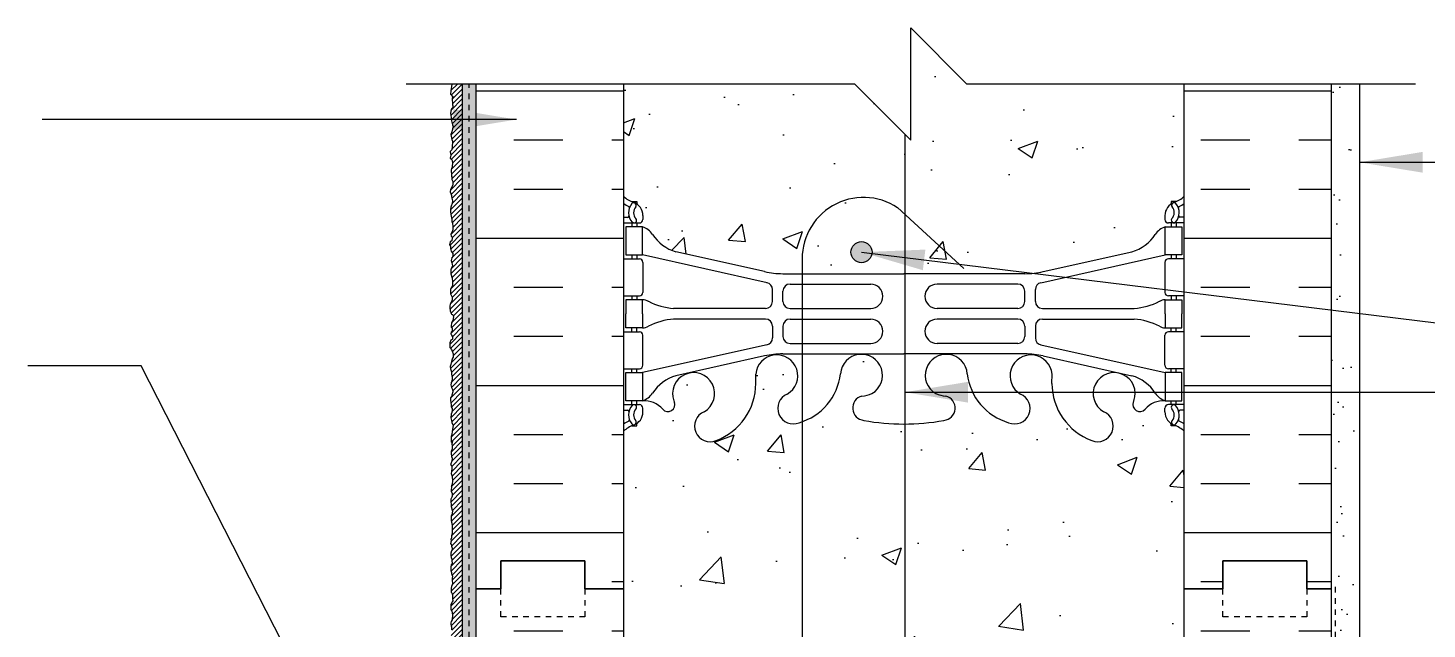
# Model space of a CAD drawing. Header units: inches. Extents: x 2782.4 to 2838.8, y 334.8 to 431.6.
# Drawn here: x 2794.84 to 2819.79, y 420.91 to 431.62 of the extents above; entities that cross this region are included whole.
import ezdxf

# ---------------------------------------------------------------- set-up
doc = ezdxf.new("R2010")
doc.units = ezdxf.units.IN
doc.header["$LTSCALE"] = 0.5
doc.header["$MEASUREMENT"] = 0
doc.linetypes.add('DASHED2', pattern=[0.375, 0.25, -0.125])
for name, color, linetype in [('HATCH', 12, 'CONTINUOUS'), ('line25', 2, 'CONTINUOUS'), ('LINE50', 5, 'CONTINUOUS'), ('LINE65', 3, 'CONTINUOUS'), ('LINE9', 9, 'CONTINUOUS'), ('TEXT', 4, 'CONTINUOUS'), ('Web_Edge', 9, 'CONTINUOUS')]:
    doc.layers.add(name, color=color, linetype=linetype)
doc.styles.add('DIM', font='romans.shx', dxfattribs={"width": 0.7})
doc.dimstyles.new('ext_12', dxfattribs={"dimscale": 12, "dimtxt": 0.09375, "dimasz": 0.09375, "dimexe": 0.09375, "dimexo": 0.0625, "dimgap": 0.0625, "dimtad": 1, "dimdec": 1, "dimzin": 3, "dimdsep": 46, "dimlunit": 4, "dimtxsty": 'DIM', "dimcen": 0.09, "dimdle": 0.09375, "dimclrt": 4, "dimadec": 0, "dimazin": 0, "dimtfac": 1, "dimtdec": 1, "dimtmove": 2, "dimatfit": 3, "dimfxl": 1, "dimfrac": 2, "dimtolj": 1, "dimtzin": 0, "dimarcsym": 0})
pattern_1 = [(50, (0, 0), (3.586301, -0.3137607), [0.375, -4.125]), (355, (0, 0), (-0.6937567, 3.7609607), [0.3, -3.3]), (100.45144, (0.299, -0.026), (2.8925442, 3.4472), [0.318701, -3.5057106]), (46.1842, (0, 1), (5.3362067, -0.8275964), [0.5625, -6.1875]), (96.63564, (0.4447, 0.931), (4.67331, 4.870593), [0.478052, -5.258569]), (351.18416, (0, 1), (4.67331, 4.870593), [0.45, -4.95]), (21, (0.5, 0.75), (2.9845353, -2.0130945), [0.375, -4.125]), (326, (0.5, 0.75), (1.2165767, 3.62575), [0.3, -3.3]), (71.45144, (0.7487, 0.5822), (4.201112, 1.6126558), [0.318701, -3.5057106]), (37.5, (0, 0), (0.0607993, 1.66446927), [0, -3.26, 0, -3.35, 0, -3.3125]), (7.5, (0, 0), (1.3153477, 1.9720586), [0, -1.91, 0, -3.185, 0, -1.2625]), (327.5, (-1.115, 0), (2.6691122, -0.11277436), [0, -1.25, 0, -3.9, 0, -5.175]), (317.5, (-1.615, 0), (2.9159308, 0.500525), [0, -1.625, 0, -2.59, 0, -3.675])]

msp = doc.modelspace()

# ---------------------------------------------------------------- hatches: boundary and pattern name
at = {"layer": 'HATCH'}
h = msp.add_hatch(dxfattribs=at)
h.set_pattern_fill('AR-CONC', color=256, scale=0.5)
h.set_pattern_definition(pattern_1)
h.paths.add_polyline_path([(2815.458, 430.624), (2811.583, 430.624), (2810.583, 431.624), (2810.583, 429.624), (2809.583, 430.624), (2805.458, 430.624), (2805.458, 428.624, 0.088416), (2805.604, 428.527), (2805.694, 428.527), (2805.694, 428.485, -0.249069), (2805.804, 428.278), (2805.804, 428.21, -0.414214), (2805.742, 428.148), (2805.694, 428.148), (2805.694, 428.078), (2805.799, 428.078, -0.155529), (2805.975, 427.944, 0.180914), (2806.392, 427.632), (2807.973, 427.279, 0.054974), (2808.3, 427.243), (2810.458, 427.243), (2812.616, 427.243, 0.054974), (2812.943, 427.279), (2814.524, 427.632, 0.180914), (2814.941, 427.944, -0.155529), (2815.117, 428.078), (2815.222, 428.078), (2815.222, 428.148), (2815.175, 428.148, -0.414214), (2815.112, 428.21), (2815.112, 428.278, -0.249069), (2815.222, 428.485), (2815.222, 428.527), (2815.312, 428.527, 0.08841), (2815.458, 428.624)])
h = msp.add_hatch(dxfattribs=at)
h.set_pattern_fill('ANSI31', color=256, scale=0.5)
h.set_pattern_definition([(45, (85.32, -130.49422), (-0.0441941738, 0.0441941738), [])])
h.paths.add_polyline_path([(2802.583, 430.624), (2802.396, 430.624), (2802.377, 430.501), (2802.374, 430.441), (2802.412, 430.397), (2802.404, 430.373), (2802.409, 430.252), (2802.418, 430.212), (2802.393, 430.18), (2802.378, 430.141), (2802.375, 430.099), (2802.383, 430.03), (2802.392, 429.967), (2802.396, 429.943), (2802.407, 429.898), (2802.419, 429.869), (2802.409, 429.825), (2802.396, 429.772), (2802.379, 429.726), (2802.383, 429.696), (2802.39, 429.668), (2802.397, 429.638), (2802.407, 429.604), (2802.411, 429.566), (2802.404, 429.535), (2802.402, 429.506), (2802.394, 429.453), (2802.368, 429.42), (2802.374, 429.382), (2802.377, 429.354), (2802.368, 429.302), (2802.392, 429.286), (2802.402, 429.263), (2802.411, 429.222), (2802.408, 429.189), (2802.405, 429.176), (2802.401, 429.142), (2802.39, 429.116), (2802.382, 429.083), (2802.383, 429.06), (2802.389, 429.029), (2802.389, 429), (2802.389, 428.974), (2802.402, 428.959), (2802.398, 428.946), (2802.398, 428.921), (2802.416, 428.886), (2802.413, 428.841), (2802.408, 428.808), (2802.385, 428.767), (2802.371, 428.743), (2802.37, 428.705), (2802.381, 428.671), (2802.39, 428.634), (2802.39, 428.613), (2802.401, 428.568), (2802.409, 428.54), (2802.405, 428.492), (2802.39, 428.46), (2802.381, 428.427), (2802.371, 428.387), (2802.371, 428.344), (2802.381, 428.302), (2802.383, 428.265), (2802.389, 428.238), (2802.394, 428.216), (2802.397, 428.174), (2802.407, 428.143), (2802.416, 428.086), (2802.413, 428.023), (2802.396, 427.975), (2802.381, 427.945), (2802.387, 427.91), (2802.404, 427.898), (2802.404, 427.881), (2802.396, 427.827), (2802.368, 427.81), (2802.353, 427.755), (2802.371, 427.731), (2802.372, 427.689), (2802.382, 427.644), (2802.415, 427.602), (2802.416, 427.549), (2802.396, 427.525), (2802.382, 427.478), (2802.398, 427.437), (2802.401, 427.413), (2802.411, 427.382), (2802.389, 427.347), (2802.379, 427.311), (2802.379, 427.24), (2802.401, 427.164), (2802.409, 427.104), (2802.409, 427.027), (2802.386, 426.991), (2802.374, 426.964), (2802.371, 426.885), (2802.389, 426.847), (2802.401, 426.826), (2802.4, 426.776), (2802.393, 426.74), (2802.375, 426.717), (2802.361, 426.672), (2802.361, 426.633), (2802.365, 426.582), (2802.394, 426.52), (2802.406, 426.515), (2802.424, 426.48), (2802.423, 426.436), (2802.415, 426.406), (2802.402, 426.39), (2802.389, 426.357), (2802.385, 426.319), (2802.387, 426.292), (2802.401, 426.269), (2802.401, 426.218), (2802.383, 426.202), (2802.378, 426.172), (2802.393, 426.145), (2802.41, 426.114), (2802.406, 426.069), (2802.378, 426.059), (2802.363, 426.007), (2802.361, 425.961), (2802.364, 425.924), (2802.389, 425.891), (2802.402, 425.859), (2802.421, 425.811), (2802.42, 425.778), (2802.419, 425.754), (2802.409, 425.736), (2802.4, 425.716), (2802.391, 425.677), (2802.376, 425.624), (2802.368, 425.594), (2802.371, 425.547), (2802.382, 425.508), (2802.39, 425.483), (2802.393, 425.452), (2802.395, 425.421), (2802.401, 425.393), (2802.4, 425.35), (2802.385, 425.293), (2802.379, 425.261), (2802.391, 425.212), (2802.408, 425.18), (2802.417, 425.139), (2802.398, 425.076), (2802.394, 425.06), (2802.374, 425.03), (2802.372, 424.986), (2802.376, 424.937), (2802.385, 424.908), (2802.385, 424.869), (2802.407, 424.824), (2802.398, 424.77), (2802.387, 424.735), (2802.379, 424.675), (2802.389, 424.625), (2802.398, 424.587), (2802.42, 424.534), (2802.411, 424.468), (2802.405, 424.437), (2802.398, 424.378), (2802.385, 424.342), (2802.385, 424.302), (2802.386, 424.265), (2802.386, 424.239), (2802.407, 424.248), (2802.396, 424.211), (2802.4, 424.164), (2802.4, 424.119), (2802.385, 424.075), (2802.382, 424.039), (2802.393, 423.984), (2802.4, 423.951), (2802.398, 423.898), (2802.377, 423.851), (2802.374, 423.84), (2802.394, 423.813), (2802.394, 423.767), (2802.39, 423.718), (2802.386, 423.68), (2802.404, 423.624), (2802.409, 423.551), (2802.404, 423.492), (2802.388, 423.459), (2802.383, 423.363), (2802.404, 423.322), (2802.404, 423.274), (2802.394, 423.257), (2802.378, 423.22), (2802.378, 423.177), (2802.383, 423.128), (2802.386, 423.09), (2802.408, 423.018), (2802.396, 422.941), (2802.386, 422.924), (2802.386, 422.855), (2802.388, 422.815), (2802.398, 422.796), (2802.401, 422.736), (2802.402, 422.706), (2802.405, 422.654), (2802.405, 422.61), (2802.392, 422.567), (2802.388, 422.535), (2802.377, 422.504), (2802.382, 422.482), (2802.375, 422.424), (2802.385, 422.424), (2802.39, 422.384), (2802.407, 422.331), (2802.393, 422.298), (2802.381, 422.257), (2802.381, 422.218), (2802.383, 422.181), (2802.398, 422.152), (2802.398, 422.126), (2802.401, 422.076), (2802.386, 422.051), (2802.381, 422.013), (2802.381, 421.949), (2802.388, 421.914), (2802.398, 421.875), (2802.411, 421.848), (2802.405, 421.814), (2802.401, 421.765), (2802.408, 421.732), (2802.404, 421.693), (2802.393, 421.665), (2802.383, 421.635), (2802.382, 421.6), (2802.383, 421.566), (2802.398, 421.551), (2802.408, 421.516), (2802.409, 421.49), (2802.409, 421.445), (2802.412, 421.41), (2802.401, 421.392), (2802.394, 421.371), (2802.379, 421.342), (2802.379, 421.286), (2802.379, 421.255), (2802.398, 421.226), (2802.404, 421.199), (2802.408, 421.14), (2802.404, 421.074), (2802.386, 421.041), (2802.381, 421.018), (2802.381, 420.987), (2802.383, 420.963), (2802.392, 420.933), (2802.392, 420.895), (2802.405, 420.857), (2802.402, 420.838), (2802.398, 420.81), (2802.378, 420.782), (2802.374, 420.762), (2802.374, 420.743), (2802.374, 420.713), (2802.393, 420.691), (2802.393, 420.65), (2802.393, 420.616), (2802.394, 420.578), (2802.408, 420.53), (2802.409, 420.472), (2802.398, 420.438), (2802.381, 420.36), (2802.413, 420.297), (2802.426, 420.234), (2802.402, 420.166), (2802.383, 420.118), (2802.387, 420.022), (2802.402, 419.957), (2802.402, 419.885), (2802.385, 419.794), (2802.374, 419.73), (2802.378, 419.661), (2802.402, 419.622), (2802.413, 419.558), (2802.407, 419.48), (2802.361, 419.417), (2802.376, 419.267), (2802.389, 419.206), (2802.4, 419.129), (2802.411, 419.044), (2802.391, 418.981), (2802.372, 418.914), (2802.374, 418.864), (2802.381, 418.796), (2802.389, 418.736), (2802.411, 418.697), (2802.409, 418.625), (2802.402, 418.586), (2802.4, 418.551), (2802.398, 418.475), (2802.413, 418.422), (2802.409, 418.333), (2802.378, 418.283), (2802.374, 418.196), (2802.385, 418.113), (2802.415, 418.052), (2802.418, 417.95), (2802.398, 417.91), (2802.385, 417.847), (2802.383, 417.747), (2802.365, 417.71), (2802.383, 417.658), (2802.4, 417.619), (2802.4, 417.534), (2802.374, 417.501), (2802.37, 417.488), (2802.367, 417.42), (2802.376, 417.352), (2802.406, 417.304), (2802.409, 417.249), (2802.406, 417.173), (2802.387, 417.13), (2802.374, 417.079), (2802.387, 416.994), (2802.396, 416.927), (2802.393, 416.849), (2802.4, 416.761), (2802.398, 416.707), (2802.389, 416.65), (2802.359, 416.609), (2802.376, 416.511), (2802.424, 416.433), (2802.383, 416.356), (2802.356, 416.33), (2802.378, 416.289), (2802.352, 416.252), (2802.28, 416.248), (2802.23, 416.237), (2802.173, 416.182), (2802.143, 416.163), (2802.091, 416.16), (2802.032, 416.156), (2801.863, 416.053), (2801.839, 416.005), (2801.809, 415.963), (2801.702, 415.959), (2801.637, 415.95), (2801.587, 415.905), (2801.545, 415.852), (2801.497, 415.826), (2801.417, 415.82), (2801.358, 415.815), (2801.297, 415.809), (2801.219, 415.759), (2801.19, 415.719), (2801.168, 415.693), (2801.123, 415.68), (2801.114, 415.676), (2801.064, 415.674), (2801.001, 415.656), (2800.955, 415.587), (2800.868, 415.541), (2800.792, 415.56), (2800.761, 415.558), (2800.687, 415.493), (2800.665, 415.443), (2800.626, 415.395), (2800.565, 415.375), (2800.539, 415.378), (2800.491, 415.371), (2800.443, 415.362), (2800.4, 415.314), (2800.402, 415.297), (2800.413, 415.262), (2800.447, 415.174), (2800.439, 415.102), (2800.415, 415.052), (2800.395, 415), (2800.393, 414.954), (2800.397, 414.928), (2800.404, 414.9), (2800.412, 414.839), (2800.415, 414.824), (2800.425, 414.789), (2800.425, 414.765), (2800.425, 414.723), (2800.406, 414.667), (2800.404, 414.654), (2800.399, 414.617), (2800.382, 414.556), (2800.382, 414.475), (2800.393, 414.449), (2800.41, 414.421), (2800.434, 414.388), (2800.434, 414.347), (2800.436, 414.319), (2800.421, 414.282), (2800.408, 414.241), (2800.406, 414.182), (2800.406, 414.143), (2800.41, 414.119), (2800.414, 414.093), (2800.423, 414.062), (2800.425, 414.017), (2800.434, 413.954), (2800.43, 413.897), (2800.406, 413.849), (2800.401, 413.812), (2800.397, 413.764), (2800.399, 413.728), (2800.423, 413.685), (2800.427, 413.637), (2800.443, 413.587), (2800.44, 413.539), (2800.445, 413.469), (2800.403, 413.424), (2800.397, 413.382), (2800.397, 413.286), (2800.419, 413.269), (2800.451, 413.234), (2800.449, 413.164), (2800.447, 413.095), (2800.419, 413.036), (2800.399, 413.018), (2800.388, 412.96), (2800.384, 412.944), (2800.382, 412.886), (2800.399, 412.857), (2800.419, 412.781), (2800.458, 412.757), (2800.456, 412.677), (2800.438, 412.633), (2800.427, 412.605), (2800.399, 412.526), (2800.386, 412.487), (2800.419, 412.439), (2800.419, 412.373), (2800.416, 412.303), (2800.414, 412.277), (2800.386, 412.214), (2800.393, 412.116), (2800.423, 412.074), (2800.432, 412.037), (2800.445, 411.957), (2800.432, 411.902), (2800.414, 411.883), (2800.395, 411.806), (2800.384, 411.756), (2800.416, 411.713), (2800.436, 411.665), (2800.443, 411.604), (2800.443, 411.523), (2800.408, 411.486), (2800.386, 411.445), (2800.38, 411.335), (2800.434, 411.3), (2800.449, 411.272), (2800.454, 411.189), (2800.445, 411.117), (2800.428, 411.071), (2800.408, 411.043), (2800.41, 410.971), (2800.43, 410.932), (2800.432, 410.893), (2800.41, 410.836), (2800.386, 410.779), (2800.373, 410.69), (2800.384, 410.631), (2800.41, 410.568), (2800.419, 410.516), (2800.384, 410.451), (2800.371, 410.411), (2800.354, 410.342), (2800.414, 410.318), (2800.441, 410.326), (2800.493, 410.283), (2800.539, 410.263), (2800.628, 410.276), (2800.663, 410.283), (2800.704, 410.281), (2800.791, 410.265), (2800.861, 410.278), (2800.922, 410.309), (2800.955, 410.309), (2801.04, 410.296), (2801.129, 410.292), (2801.179, 410.244), (2801.24, 410.244), (2801.283, 410.246), (2801.342, 410.252), (2801.379, 410.274), (2801.414, 410.289), (2801.471, 410.289), (2801.51, 410.265), (2801.551, 410.265), (2801.621, 410.276), (2801.651, 410.292), (2801.754, 410.294), (2801.76, 410.272), (2801.823, 410.241), (2801.864, 410.302), (2801.986, 410.32), (2802.091, 410.298), (2802.141, 410.278), (2802.282, 410.281), (2802.33, 410.313), (2802.45, 410.278), (2802.557, 410.268), (2802.655, 410.296), (2802.761, 410.326), (2802.833, 410.338), (2802.87, 410.37), (2802.887, 410.417), (2802.958, 410.457), (2800.608, 410.457), (2800.608, 415.207), (2802.583, 416.194)])
h = msp.add_hatch(dxfattribs=at)
h.set_pattern_fill('AR-SAND', color=256, scale=0.05)
h.set_pattern_definition([(37.5, (85.32, -130.49422), (-0.003149668, 0.0963411885), [0, -0.076, 0, -0.085, 0, -0.08125]), (7.5, (85.32, -130.49422), (0.088488835, 0.141107303), [0, -0.041, 0, -0.0685, 0, -0.02625]), (327.5, (85.2585, -130.49422), (0.155707093, 0.0002829527), [0, -0.025, 0, -0.09, 0, -0.1175]), (317.5, (85.2585, -130.49422), (0.15030633, 0.043883778), [0, -0.0125, 0, -0.059, 0, -0.0675])])
h.paths.add_polyline_path([(2802.833, 416.04), (2802.708, 415.977), (2802.708, 410.894), (2802.833, 410.894)], flags=17)
h.paths.add_polyline_path([(2805.708, 410.894), (2802.833, 410.894), (2802.708, 410.894), (2802.708, 410.707), (2800.858, 410.707), (2800.858, 415.052), (2802.833, 416.04), (2802.833, 421.624), (2802.833, 430.624), (2802.583, 430.624), (2802.583, 416.194), (2800.608, 415.207), (2800.608, 410.457), (2802.958, 410.457), (2802.958, 410.644), (2805.708, 410.644)])
h = msp.add_hatch(dxfattribs=at)
h.set_pattern_fill('INSUL', color=256, scale=7, style=0)
h.paths.add_polyline_path([(2805.458, 430.624), (2802.833, 430.624), (2802.833, 421.624), (2803.271, 421.624), (2803.271, 422.124), (2804.771, 422.124), (2804.771, 421.624), (2805.458, 421.624)])
h.paths.add_polyline_path([(2818.083, 430.624), (2815.458, 430.624), (2815.458, 421.624), (2815.708, 421.624), (2816.146, 421.624), (2816.146, 422.124), (2817.646, 422.124), (2817.646, 421.624), (2818.083, 421.624)])
h = msp.add_hatch(dxfattribs=at)
h.set_pattern_fill('AR-SAND', color=256, scale=0.5)
h.set_pattern_definition([(37.5, (89.32, -130.4942), (-0.03149668, 0.96341188), [0, -0.76, 0, -0.85, 0, -0.8125]), (7.5, (89.32, -130.4942), (0.88488835, 1.41107303), [0, -0.41, 0, -0.685, 0, -0.2625]), (327.5, (88.705, -130.4942), (1.55707093, 0.00282953), [0, -0.25, 0, -0.9, 0, -1.175]), (317.5, (88.705, -130.4942), (1.5030633, 0.4388378), [0, -0.125, 0, -0.59, 0, -0.675])])
h.paths.add_polyline_path([(2818.583, 410.894), (2818.083, 410.894), (2813.708, 410.894), (2813.708, 410.394), (2818.583, 410.394)])
h.paths.add_polyline_path([(2818.583, 430.624), (2818.083, 430.624), (2818.083, 421.624), (2818.083, 412.394), (2818.083, 410.894), (2818.583, 410.894)])
h = msp.add_hatch(dxfattribs=at)
h.set_pattern_fill('AR-CONC', color=256, scale=0.5)
h.set_pattern_definition(pattern_1)
h.paths.add_polyline_path([(2810.583, 375.716), (2811.583, 374.716), (2815.458, 374.716), (2815.458, 376.716, 0.08841), (2815.312, 376.813), (2815.222, 376.813), (2815.222, 376.855, -0.249069), (2815.112, 377.062), (2815.112, 377.13, -0.414214), (2815.175, 377.192), (2815.222, 377.192), (2815.222, 377.262), (2815.117, 377.262, 0.23174), (2814.759, 377.111, -0.834375), (2814.548, 377.237), (2814.56, 377.258, 2.155404), (2814.021, 377.064, -1), (2813.807, 376.553, -0.311223), (2813.098, 377.569), (2813.099, 377.734, 1.661382), (2812.538, 377.381, -1), (2812.324, 376.87, -0.30095), (2811.588, 377.742, 1.661382), (2811.027, 377.389, 0.055617), (2811.206, 377.344, -0.843243), (2811.172, 376.911, -0.047544), (2810.458, 376.847, -0.047544), (2809.744, 376.911, -0.843243), (2809.71, 377.344, 0.055617), (2809.889, 377.389, 1.661382), (2809.328, 377.742, -0.30095), (2808.592, 376.87, -1), (2808.378, 377.381, 1.661382), (2807.817, 377.734), (2807.818, 377.569, -0.311223), (2807.109, 376.553, -1), (2806.895, 377.064, 2.155404), (2806.356, 377.258), (2806.368, 377.237, -0.834375), (2806.157, 377.111, 0.23174), (2805.799, 377.262), (2805.694, 377.262), (2805.694, 377.192), (2805.742, 377.192, -0.414214), (2805.804, 377.13), (2805.804, 377.062, -0.249069), (2805.694, 376.855), (2805.694, 376.813), (2805.604, 376.813, 0.088416), (2805.458, 376.716), (2805.458, 374.716), (2809.583, 374.716), (2810.583, 373.716)])
h.paths.add_polyline_path([(2815.458, 386.524, 0.08841), (2815.312, 386.621), (2815.222, 386.621), (2815.222, 386.663, -0.249069), (2815.112, 386.87), (2815.112, 386.937, -0.414214), (2815.175, 387), (2815.222, 387), (2815.222, 387.07), (2815.117, 387.07, -0.155529), (2814.941, 387.204, 0.180914), (2814.524, 387.515), (2812.943, 387.868, 0.054974), (2812.616, 387.904), (2810.458, 387.904), (2808.3, 387.904, 0.054974), (2807.973, 387.868), (2806.392, 387.515, 0.180914), (2805.975, 387.204, -0.155529), (2805.799, 387.07), (2805.694, 387.07), (2805.694, 387), (2805.742, 387, -0.414214), (2805.804, 386.937), (2805.804, 386.87, -0.249069), (2805.694, 386.663), (2805.694, 386.621), (2805.604, 386.621, 0.088416), (2805.458, 386.524), (2805.458, 380.908, 0.088416), (2805.604, 380.811), (2805.694, 380.811), (2805.694, 380.769, -0.249069), (2805.804, 380.562), (2805.804, 380.495, -0.414214), (2805.742, 380.432), (2805.694, 380.432), (2805.694, 380.362), (2805.799, 380.362, -0.155529), (2805.975, 380.228, 0.180914), (2806.392, 379.917), (2807.973, 379.564, 0.054974), (2808.3, 379.528), (2810.458, 379.528), (2812.616, 379.528, 0.054974), (2812.943, 379.564), (2814.524, 379.917, 0.180914), (2814.941, 380.228, -0.155529), (2815.117, 380.362), (2815.222, 380.362), (2815.222, 380.432), (2815.175, 380.432, -0.414214), (2815.112, 380.495), (2815.112, 380.562, -0.249069), (2815.222, 380.769), (2815.222, 380.811), (2815.312, 380.811, 0.08841), (2815.458, 380.908)])
h.paths.add_polyline_path([(2815.458, 392.571), (2805.507, 392.571, -0.171986), (2805.521, 392.531), (2805.521, 391.071, 0.414214), (2805.583, 391.008), (2807.563, 391.008, -0.015761), (2807.547, 391.008), (2805.583, 391.008, -0.414214), (2805.521, 391.071), (2805.521, 392.531, 0.171986), (2805.507, 392.571), (2805.458, 392.571), (2805.458, 390.716, 0.088416), (2805.604, 390.619), (2805.694, 390.619), (2805.694, 390.577, -0.249069), (2805.804, 390.37), (2805.804, 390.302, -0.414214), (2805.742, 390.24), (2805.694, 390.24), (2805.694, 390.17), (2805.799, 390.17, 0.23174), (2806.157, 390.321, -0.834375), (2806.368, 390.195), (2806.356, 390.174, 2.155404), (2806.895, 390.368, -1), (2807.109, 390.88, -0.311223), (2807.818, 389.864), (2807.817, 389.699, 1.661382), (2808.378, 390.051, -1), (2808.592, 390.562, -0.30095), (2809.328, 389.69, 1.661382), (2809.889, 390.043, 0.055617), (2809.71, 390.088, -0.843243), (2809.744, 390.521, -0.047544), (2810.458, 390.585, -0.047544), (2811.172, 390.521, -0.843243), (2811.206, 390.088, 0.055617), (2811.027, 390.043, 1.661382), (2811.588, 389.69, -0.30095), (2812.324, 390.562, -1), (2812.538, 390.051, 1.661382), (2813.099, 389.699), (2813.098, 389.864, -0.311223), (2813.807, 390.88, -1), (2814.021, 390.368, 2.155404), (2814.56, 390.174), (2814.548, 390.195, -0.834375), (2814.759, 390.321, 0.23174), (2815.117, 390.17), (2815.222, 390.17), (2815.222, 390.24), (2815.175, 390.24, -0.414214), (2815.112, 390.302), (2815.112, 390.37, -0.249069), (2815.222, 390.577), (2815.222, 390.619), (2815.312, 390.619, 0.08841), (2815.458, 390.716)])
h.paths.add_polyline_path([(2815.458, 414.624, 0.08841), (2815.312, 414.721), (2815.222, 414.721), (2815.222, 414.763, -0.249069), (2815.112, 414.97), (2815.112, 415.037, -0.414214), (2815.175, 415.1), (2815.222, 415.1), (2815.222, 415.17), (2815.117, 415.17, -0.155529), (2814.941, 415.304, 0.180914), (2814.524, 415.615), (2812.943, 415.968, 0.054974), (2812.616, 416.004), (2810.458, 416.004), (2808.3, 416.004, 0.054974), (2807.973, 415.968), (2806.392, 415.615, 0.180914), (2805.975, 415.304, -0.155529), (2805.799, 415.17), (2805.694, 415.17), (2805.694, 415.1), (2805.742, 415.1, -0.414214), (2805.804, 415.037), (2805.804, 414.97, -0.249069), (2805.694, 414.763), (2805.694, 414.721), (2805.604, 414.721, 0.088416), (2805.458, 414.624), (2805.458, 410.894), (2815.458, 410.894)])
h.paths.add_polyline_path([(2815.458, 424.432, 0.08841), (2815.312, 424.529), (2815.222, 424.529), (2815.222, 424.571, -0.249069), (2815.112, 424.778), (2815.112, 424.845, -0.414214), (2815.175, 424.908), (2815.222, 424.908), (2815.222, 424.978), (2815.117, 424.978, 0.23174), (2814.759, 424.827, -0.940447), (2814.561, 424.979, 2.135543), (2814.021, 424.779, -1), (2813.807, 424.268, -0.311223), (2813.098, 425.284), (2813.099, 425.449, 1.661382), (2812.538, 425.096, -1), (2812.324, 424.585, -0.307094), (2811.586, 425.481, 1.604516), (2811.027, 425.105, 0.055617), (2811.206, 425.059, -0.843243), (2811.172, 424.627, -0.047544), (2810.458, 424.562, -0.047544), (2809.744, 424.627, -0.843243), (2809.71, 425.059, 0.055617), (2809.889, 425.105, 1.604516), (2809.331, 425.481, -0.307094), (2808.592, 424.585, -1), (2808.378, 425.096, 1.661382), (2807.817, 425.449), (2807.818, 425.303, -0.316114), (2807.109, 424.268, -1), (2806.895, 424.779, 2.135543), (2806.355, 424.979, -0.940447), (2806.157, 424.827, 0.23174), (2805.799, 424.978), (2805.694, 424.978), (2805.694, 424.908), (2805.742, 424.908, -0.414214), (2805.804, 424.845), (2805.804, 424.778, -0.249069), (2805.694, 424.571), (2805.694, 424.529), (2805.604, 424.529, 0.088416), (2805.458, 424.432), (2805.458, 421.624), (2805.458, 418.816, 0.088416), (2805.604, 418.719), (2805.694, 418.719), (2805.694, 418.677, -0.249069), (2805.804, 418.47), (2805.804, 418.402, -0.414214), (2805.742, 418.34), (2805.694, 418.34), (2805.694, 418.27), (2805.799, 418.27, 0.23174), (2806.157, 418.421, -0.940447), (2806.355, 418.269, 2.135543), (2806.895, 418.469, -1), (2807.109, 418.98, -0.311223), (2807.818, 417.964), (2807.817, 417.799, 1.661382), (2808.378, 418.151, -1), (2808.592, 418.663, -0.307094), (2809.331, 417.767, 1.604516), (2809.889, 418.143, 0.055617), (2809.71, 418.189, -0.843243), (2809.744, 418.621, -0.047544), (2810.458, 418.686, -0.047544), (2811.172, 418.621, -0.843243), (2811.206, 418.189, 0.055617), (2811.027, 418.143, 1.604516), (2811.586, 417.767, -0.307094), (2812.324, 418.663, -1), (2812.538, 418.151, 1.661382), (2813.099, 417.799), (2813.098, 417.944, -0.316114), (2813.807, 418.98, -1), (2814.021, 418.469, 2.135543), (2814.561, 418.269, -0.940447), (2814.759, 418.421, 0.23174), (2815.117, 418.27), (2815.222, 418.27), (2815.222, 418.34), (2815.175, 418.34, -0.414214), (2815.112, 418.402), (2815.112, 418.47, -0.249069), (2815.222, 418.677), (2815.222, 418.719), (2815.312, 418.719, 0.08841), (2815.458, 418.816), (2815.458, 421.624)])
h = msp.add_hatch(dxfattribs=at)
h.set_pattern_fill('INSUL', color=256, scale=7)
h.paths.add_polyline_path([(2805.458, 421.624), (2804.771, 421.624), (2804.771, 421.124), (2803.271, 421.124), (2803.271, 421.624), (2802.833, 421.624), (2802.833, 410.894), (2805.458, 410.894)])
h.paths.add_polyline_path([(2818.083, 421.624), (2817.646, 421.624), (2817.646, 421.124), (2816.146, 421.124), (2816.146, 421.624), (2815.708, 421.624), (2815.458, 421.624), (2815.458, 410.894), (2818.083, 410.894)])
at = {"layer": 'LINE65'}
msp.add_hatch(color=256, dxfattribs=at).paths.add_polyline_path([(2809.89, 427.626, 1), (2809.515, 427.626, 1)])

# ---------------------------------------------------------------- linework, layer by layer
at = {"layer": 'HATCH', "color": 4, "linetype": 'DASHED2', "ltscale": 0.5}
msp.add_line((2818.146, 421.657), (2818.146, 410.863), dxfattribs=at)
at = {"layer": 'line25'}
for p, q in [((2805.458, 430.624), (2805.458, 421.624)), ((2815.458, 421.624), (2815.458, 430.624)), ((2805.458, 421.624), (2805.458, 410.894)), ((2815.458, 410.894), (2815.458, 421.624))]:
    msp.add_line(p, q, dxfattribs=at)
at = {"layer": 'LINE50', "linetype": 'DASHED2', "ltscale": 0.5}
msp.add_line((2802.708, 416.156), (2802.708, 430.624), dxfattribs=at)
at = {"layer": 'LINE50'}
for p, q in [((2802.833, 421.624), (2802.833, 430.624)), ((2818.083, 421.624), (2818.083, 430.624)), ((2804.771, 422.124), (2803.271, 422.124)), ((2803.271, 422.124), (2803.271, 421.624)), ((2803.271, 421.624), (2803.271, 422.124)), ((2803.271, 422.124), (2804.771, 422.124)), ((2804.771, 421.624), (2804.771, 422.124)), ((2804.771, 422.124), (2804.771, 421.624)), ((2817.646, 422.124), (2816.146, 422.124)), ((2816.146, 422.124), (2816.146, 421.624)), ((2816.146, 421.624), (2816.146, 422.124)), ((2816.146, 422.124), (2817.646, 422.124)), ((2817.646, 421.624), (2817.646, 422.124)), ((2817.646, 422.124), (2817.646, 421.624)), ((2803.271, 421.624), (2802.833, 421.624)), ((2802.833, 421.624), (2803.271, 421.624)), ((2802.833, 410.894), (2802.833, 421.624)), ((2805.458, 421.624), (2804.771, 421.624)), ((2804.771, 421.624), (2805.458, 421.624)), ((2816.146, 421.624), (2815.458, 421.624)), ((2815.458, 421.624), (2816.146, 421.624)), ((2818.083, 421.624), (2817.646, 421.624)), ((2817.646, 421.624), (2818.083, 421.624))]:
    msp.add_line(p, q, dxfattribs=at)
msp.add_lwpolyline([(2818.083, 410.894), (2818.083, 421.624), (2817.646, 421.624), (2817.646, 422.124), (2816.146, 422.124), (2816.146, 421.624), (2815.708, 421.624), (2815.458, 421.624)], dxfattribs=at)
at = {"layer": 'LINE65'}
for p, q in [((2810.475, 429.732), (2810.475, 413.898)), ((2810.346, 428.42), (2811.525, 427.335)), ((2808.647, 413.769), (2808.647, 427.43))]:
    msp.add_line(p, q, dxfattribs=at)
msp.add_circle((2809.702, 427.626), 0.188, dxfattribs=at)
msp.add_arc((2809.739, 427.508), 1.095, 56.3696, 184.0932, dxfattribs=at)
at = {"layer": 'LINE9'}
for p, q in [((2810.583, 429.624), (2810.583, 431.624)), ((2810.583, 431.624), (2811.583, 430.624)), ((2809.583, 430.624), (2801.583, 430.624)), ((2802.583, 430.624), (2802.583, 416.194)), ((2810.583, 429.624), (2809.583, 430.624)), ((2819.583, 430.624), (2811.583, 430.624)), ((2818.583, 430.624), (2818.583, 410.394))]:
    msp.add_line(p, q, dxfattribs=at)
msp.add_lwpolyline([(2802.396, 430.624), (2802.377, 430.501), (2802.374, 430.441), (2802.412, 430.397), (2802.404, 430.373), (2802.409, 430.252), (2802.418, 430.212), (2802.393, 430.18), (2802.378, 430.141), (2802.375, 430.099), (2802.383, 430.03), (2802.392, 429.967), (2802.396, 429.943), (2802.407, 429.898), (2802.419, 429.869), (2802.409, 429.825), (2802.396, 429.772), (2802.379, 429.726), (2802.383, 429.696), (2802.39, 429.668), (2802.397, 429.638), (2802.407, 429.604), (2802.411, 429.566), (2802.404, 429.535), (2802.402, 429.506), (2802.394, 429.453), (2802.368, 429.42), (2802.374, 429.382), (2802.377, 429.354), (2802.368, 429.302), (2802.392, 429.286), (2802.402, 429.263), (2802.411, 429.222), (2802.408, 429.189), (2802.405, 429.176), (2802.401, 429.142), (2802.39, 429.116), (2802.382, 429.083), (2802.383, 429.06), (2802.389, 429.029), (2802.389, 429), (2802.389, 428.974), (2802.402, 428.959), (2802.398, 428.946), (2802.398, 428.921), (2802.416, 428.886), (2802.413, 428.841), (2802.408, 428.808), (2802.385, 428.767), (2802.371, 428.743), (2802.37, 428.705), (2802.381, 428.671), (2802.39, 428.634), (2802.39, 428.613), (2802.401, 428.568), (2802.409, 428.54), (2802.405, 428.492), (2802.398, 428.477), (2802.392, 428.464), (2802.381, 428.427), (2802.371, 428.387), (2802.371, 428.344), (2802.381, 428.302), (2802.383, 428.265), (2802.389, 428.238), (2802.394, 428.216), (2802.397, 428.174), (2802.407, 428.143), (2802.416, 428.086), (2802.413, 428.023), (2802.396, 427.975), (2802.381, 427.945), (2802.387, 427.91), (2802.404, 427.898), (2802.404, 427.881), (2802.396, 427.827), (2802.368, 427.81), (2802.353, 427.755), (2802.371, 427.731), (2802.372, 427.689), (2802.382, 427.644), (2802.415, 427.602), (2802.416, 427.549), (2802.396, 427.525), (2802.382, 427.478), (2802.398, 427.437), (2802.401, 427.413), (2802.411, 427.382), (2802.389, 427.347), (2802.379, 427.311), (2802.379, 427.24), (2802.401, 427.164), (2802.409, 427.104), (2802.409, 427.027), (2802.386, 426.991), (2802.374, 426.964), (2802.371, 426.885), (2802.389, 426.847), (2802.401, 426.826), (2802.4, 426.776), (2802.393, 426.74), (2802.375, 426.717), (2802.361, 426.672), (2802.361, 426.633), (2802.365, 426.582), (2802.387, 426.534), (2802.391, 426.521), (2802.406, 426.515), (2802.424, 426.48), (2802.423, 426.436), (2802.415, 426.406), (2802.402, 426.39), (2802.389, 426.357), (2802.385, 426.319), (2802.387, 426.292), (2802.401, 426.269), (2802.401, 426.235), (2802.4, 426.217), (2802.383, 426.202), (2802.378, 426.172), (2802.393, 426.145), (2802.41, 426.114), (2802.406, 426.074), (2802.401, 426.067), (2802.378, 426.059), (2802.363, 426.007), (2802.361, 425.961), (2802.364, 425.924), (2802.389, 425.891), (2802.402, 425.859), (2802.421, 425.811), (2802.42, 425.778), (2802.419, 425.754), (2802.409, 425.736), (2802.4, 425.716), (2802.391, 425.677), (2802.376, 425.624), (2802.367, 425.59), (2802.368, 425.588), (2802.371, 425.547), (2802.382, 425.508), (2802.39, 425.483), (2802.393, 425.452), (2802.395, 425.421), (2802.401, 425.393), (2802.4, 425.35), (2802.385, 425.293), (2802.379, 425.261), (2802.391, 425.212), (2802.408, 425.18), (2802.417, 425.139), (2802.398, 425.076), (2802.394, 425.06), (2802.374, 425.03), (2802.372, 424.986), (2802.376, 424.937), (2802.385, 424.908), (2802.385, 424.869), (2802.4, 424.839), (2802.405, 424.814), (2802.398, 424.77), (2802.387, 424.735), (2802.379, 424.675), (2802.389, 424.625), (2802.398, 424.587), (2802.42, 424.534), (2802.411, 424.468), (2802.405, 424.437), (2802.398, 424.378), (2802.385, 424.342), (2802.385, 424.302), (2802.386, 424.265), (2802.386, 424.239), (2802.407, 424.248), (2802.396, 424.211), (2802.4, 424.164), (2802.4, 424.119), (2802.385, 424.075), (2802.382, 424.039), (2802.393, 423.984), (2802.4, 423.951), (2802.398, 423.898), (2802.377, 423.851), (2802.374, 423.84), (2802.394, 423.813), (2802.394, 423.767), (2802.39, 423.718), (2802.386, 423.68), (2802.404, 423.624), (2802.409, 423.551), (2802.404, 423.492), (2802.388, 423.459), (2802.383, 423.363), (2802.404, 423.322), (2802.404, 423.295), (2802.404, 423.273), (2802.394, 423.257), (2802.378, 423.22), (2802.378, 423.177), (2802.383, 423.128), (2802.386, 423.09), (2802.405, 423.027), (2802.407, 423.009), (2802.396, 422.941), (2802.386, 422.924), (2802.386, 422.855), (2802.388, 422.815), (2802.398, 422.796), (2802.401, 422.736), (2802.402, 422.706), (2802.405, 422.654), (2802.405, 422.61), (2802.392, 422.567), (2802.388, 422.535), (2802.377, 422.504), (2802.382, 422.482), (2802.375, 422.424), (2802.385, 422.424), (2802.39, 422.384), (2802.407, 422.331), (2802.393, 422.298), (2802.381, 422.257), (2802.381, 422.218), (2802.383, 422.181), (2802.398, 422.152), (2802.398, 422.126), (2802.401, 422.076), (2802.386, 422.051), (2802.381, 422.013), (2802.381, 421.949), (2802.388, 421.914), (2802.393, 421.893), (2802.396, 421.88), (2802.411, 421.848), (2802.405, 421.814), (2802.401, 421.765), (2802.408, 421.732), (2802.404, 421.693), (2802.393, 421.665), (2802.383, 421.635), (2802.382, 421.6), (2802.383, 421.566), (2802.398, 421.551), (2802.408, 421.516), (2802.409, 421.49), (2802.409, 421.445), (2802.412, 421.41), (2802.401, 421.392), (2802.394, 421.371), (2802.379, 421.342), (2802.379, 421.286), (2802.379, 421.255), (2802.398, 421.226), (2802.404, 421.199), (2802.408, 421.14), (2802.405, 421.089), (2802.401, 421.068), (2802.386, 421.041), (2802.381, 421.018), (2802.381, 420.987), (2802.383, 420.963), (2802.389, 420.943), (2802.392, 420.923), (2802.392, 420.895)], dxfattribs=at)
at = {"layer": 'LINE9', "linetype": 'DASHED2', "ltscale": 0.15}
for points in [[(2804.771, 421.624), (2804.771, 421.624), (2804.771, 421.124), (2803.271, 421.124), (2803.271, 421.624), (2803.271, 421.624)], [(2817.646, 421.624), (2817.646, 421.624), (2817.646, 421.124), (2816.146, 421.124), (2816.146, 421.624), (2816.146, 421.624)]]:
    msp.add_lwpolyline(points, dxfattribs=at)
at = {"layer": 'Web_Edge'}
for p, q in [((2805.604, 428.527), (2805.694, 428.527)), ((2805.694, 428.527), (2805.694, 428.485)), ((2815.312, 428.527), (2815.222, 428.527)), ((2815.222, 428.527), (2815.222, 428.485)), ((2805.458, 428.248), (2805.536, 428.248)), ((2805.458, 428.148), (2805.742, 428.148)), ((2805.604, 428.148), (2805.604, 428.078)), ((2805.694, 428.148), (2805.694, 428.078)), ((2805.804, 428.278), (2805.804, 428.21)), ((2815.112, 428.278), (2815.112, 428.21)), ((2815.458, 428.148), (2815.175, 428.148)), ((2815.222, 428.148), (2815.222, 428.078)), ((2815.312, 428.148), (2815.312, 428.078)), ((2815.458, 428.248), (2815.38, 428.248)), ((2807.973, 427.279), (2806.392, 427.632)), ((2812.943, 427.279), (2814.524, 427.632)), ((2805.458, 427.508), (2805.742, 427.508)), ((2805.604, 427.578), (2805.604, 427.508)), ((2805.694, 427.578), (2805.694, 427.508)), ((2808.017, 427.081), (2805.799, 427.578)), ((2805.804, 427.445), (2805.804, 426.91)), ((2812.899, 427.081), (2815.117, 427.578)), ((2815.112, 427.445), (2815.112, 426.91)), ((2815.458, 427.508), (2815.175, 427.508)), ((2815.222, 427.578), (2815.222, 427.508)), ((2815.312, 427.578), (2815.312, 427.508)), ((2808.3, 427.243), (2810.458, 427.243)), ((2812.616, 427.243), (2810.458, 427.243)), ((2808.114, 426.747), (2808.114, 426.959)), ((2808.302, 426.748), (2808.302, 426.932)), ((2808.427, 427.057), (2809.866, 427.057)), ((2812.489, 427.057), (2811.05, 427.057)), ((2812.614, 426.748), (2812.614, 426.932)), ((2812.802, 426.747), (2812.802, 426.959)), ((2805.458, 426.848), (2805.742, 426.848)), ((2805.604, 426.848), (2805.604, 426.778)), ((2805.694, 426.848), (2805.694, 426.778)), ((2807.989, 426.622), (2806.352, 426.622)), ((2808.427, 426.623), (2809.866, 426.623)), ((2812.489, 426.623), (2811.05, 426.623)), ((2812.927, 426.622), (2814.564, 426.622)), ((2815.458, 426.848), (2815.175, 426.848)), ((2815.222, 426.848), (2815.222, 426.778)), ((2815.312, 426.848), (2815.312, 426.778)), ((2807.989, 426.434), (2806.352, 426.434)), ((2808.427, 426.433), (2809.866, 426.433)), ((2812.489, 426.433), (2811.05, 426.433)), ((2812.927, 426.434), (2814.564, 426.434)), ((2805.458, 426.208), (2805.742, 426.208)), ((2805.604, 426.208), (2805.604, 426.278)), ((2805.694, 426.208), (2805.694, 426.278)), ((2805.804, 425.61), (2805.804, 426.145)), ((2808.114, 426.309), (2808.114, 426.096)), ((2808.302, 426.308), (2808.302, 426.124)), ((2812.614, 426.308), (2812.614, 426.124)), ((2812.802, 426.309), (2812.802, 426.096)), ((2815.112, 425.61), (2815.112, 426.145)), ((2815.458, 426.208), (2815.175, 426.208)), ((2815.222, 426.208), (2815.222, 426.278)), ((2815.312, 426.208), (2815.312, 426.278)), ((2808.017, 425.974), (2805.799, 425.478)), ((2808.427, 425.999), (2809.866, 425.999)), ((2812.489, 425.999), (2811.05, 425.999)), ((2812.899, 425.974), (2815.117, 425.478)), ((2807.973, 425.776), (2806.392, 425.423)), ((2808.3, 425.812), (2810.458, 425.812)), ((2812.616, 425.812), (2810.458, 425.812)), ((2812.943, 425.776), (2814.524, 425.423)), ((2805.458, 425.548), (2805.742, 425.548)), ((2805.604, 425.478), (2805.604, 425.548)), ((2805.694, 425.478), (2805.694, 425.548)), ((2807.818, 425.284), (2807.817, 425.449)), ((2813.098, 425.284), (2813.099, 425.449)), ((2815.458, 425.548), (2815.175, 425.548)), ((2815.222, 425.478), (2815.222, 425.548)), ((2815.312, 425.478), (2815.312, 425.548)), ((2805.458, 424.908), (2805.742, 424.908)), ((2805.604, 424.908), (2805.604, 424.978)), ((2805.694, 424.908), (2805.694, 424.978)), ((2806.356, 424.974), (2806.368, 424.952)), ((2814.56, 424.974), (2814.548, 424.952)), ((2815.458, 424.908), (2815.175, 424.908)), ((2815.222, 424.908), (2815.222, 424.978)), ((2815.312, 424.908), (2815.312, 424.978)), ((2805.458, 424.808), (2805.536, 424.808)), ((2805.804, 424.778), (2805.804, 424.845)), ((2815.112, 424.778), (2815.112, 424.845)), ((2815.458, 424.808), (2815.38, 424.808)), ((2805.604, 424.529), (2805.694, 424.529)), ((2805.694, 424.529), (2805.694, 424.571)), ((2815.222, 424.529), (2815.222, 424.571)), ((2815.312, 424.529), (2815.222, 424.529))]:
    msp.add_line(p, q, dxfattribs=at)
for points in [[(2805.499, 427.578), (2805.799, 427.578), (2805.799, 428.078), (2805.499, 428.078)], [(2815.417, 427.578), (2815.117, 427.578), (2815.117, 428.078), (2815.417, 428.078)], [(2805.499, 425.478), (2805.799, 425.478), (2805.799, 424.978), (2805.499, 424.978)], [(2815.417, 425.478), (2815.117, 425.478), (2815.117, 424.978), (2815.417, 424.978)]]:
    msp.add_lwpolyline(points, close=True, dxfattribs=at)
for points in [[(2805.799, 426.528), (2805.799, 426.778), (2805.499, 426.778), (2805.499, 426.528)], [(2815.117, 426.528), (2815.117, 426.778), (2815.417, 426.778), (2815.417, 426.528)], [(2805.799, 426.528), (2805.799, 426.278), (2805.499, 426.278), (2805.499, 426.528)], [(2815.117, 426.528), (2815.117, 426.278), (2815.417, 426.278), (2815.417, 426.528)]]:
    msp.add_lwpolyline(points, dxfattribs=at)
for centre, radius, start, end in [((2805.804, 428.985), 0.5, 226.2109, 250.5288), ((2815.112, 428.985), 0.5, 289.4712, 313.7878), ((2805.804, 428.985), 0.6, 234.7832, 245.0748), ((2805.798, 428.332), 0.25, 140.1145, 222.4609), ((2805.542, 428.422), 0.021, 343.464, 63.9957), ((2805.64, 428.463), 0.045, 321.448, 139.1879), ((2805.554, 428.278), 0.25, 0, 70.5288), ((2805.798, 428.332), 0.16, 140.0001, 222.4609), ((2815.362, 428.278), 0.25, 109.4712, 180), ((2815.276, 428.463), 0.045, 40.8121, 218.552), ((2815.118, 428.332), 0.16, 317.5391, 39.9999), ((2815.118, 428.332), 0.25, 317.5391, 39.8855), ((2815.374, 428.422), 0.021, 116.0043, 196.536), ((2815.112, 428.985), 0.6, 294.9252, 305.2168), ((2805.536, 428.267), 0.0196, 269.4032, 15.4901), ((2805.647, 428.194), 0.045, 222.4609, 42.4609), ((2805.742, 428.21), 0.0625, 270, 0), ((2815.175, 428.21), 0.0625, 180, 270), ((2815.27, 428.194), 0.045, 137.5391, 317.5391), ((2815.38, 428.267), 0.0196, 164.5099, 270.5968), ((2805.677, 427.735), 0.364, 34.9775, 70.3387), ((2806.6, 428.346), 0.743, 212.7919, 253.8107), ((2814.316, 428.346), 0.743, 286.1893, 327.2081), ((2815.239, 427.735), 0.364, 109.6613, 145.0225), ((2805.742, 427.445), 0.0625, 0, 90), ((2815.175, 427.445), 0.0625, 90, 180), ((2808.3, 428.743), 1.5, 257.4135, 270), ((2812.616, 428.743), 1.5, 270, 282.5865), ((2805.742, 426.91), 0.0625, 270, 0), ((2807.989, 426.959), 0.125, 0, 77.3767), ((2808.427, 426.932), 0.125, 90, 180), ((2809.866, 426.84), 0.217, 270, 90), ((2811.05, 426.84), 0.217, 90, 270), ((2812.489, 426.932), 0.125, 0, 90), ((2812.927, 426.959), 0.125, 102.6233, 180), ((2815.175, 426.91), 0.0625, 180, 270), ((2805.795, 426.559), 0.219, 60.4937, 88.92), ((2806.441, 427.789), 1.17, 242.6365, 265.6505), ((2807.989, 426.747), 0.125, 270, 0), ((2808.427, 426.748), 0.125, 180, 270), ((2812.489, 426.748), 0.125, 270, 360), ((2812.927, 426.747), 0.125, 180, 270), ((2814.476, 427.789), 1.17, 274.3495, 297.3635), ((2815.121, 426.559), 0.219, 91.08, 119.5063), ((2806.441, 425.267), 1.17, 94.3495, 117.3635), ((2807.989, 426.309), 0.125, 0, 90), ((2808.427, 426.308), 0.125, 90, 180), ((2809.866, 426.216), 0.217, 270, 90), ((2811.05, 426.216), 0.217, 90, 270), ((2812.489, 426.308), 0.125, 0, 90), ((2812.927, 426.309), 0.125, 90, 180), ((2814.476, 425.267), 1.17, 62.6365, 85.6505), ((2805.742, 426.145), 0.0625, 0, 90), ((2805.795, 426.496), 0.219, 271.08, 299.5063), ((2808.427, 426.124), 0.125, 180, 270), ((2812.489, 426.124), 0.125, 270, 0), ((2815.121, 426.496), 0.219, 240.4937, 268.92), ((2815.175, 426.145), 0.0625, 90, 180), ((2807.989, 426.096), 0.125, 282.6233, 0), ((2812.927, 426.096), 0.125, 180, 257.3767), ((2805.742, 425.61), 0.0625, 270, 0), ((2808.191, 425.421), 0.375, 299.9315, 175.7552), ((2808.3, 424.312), 1.5, 90, 102.5865), ((2809.702, 425.43), 0.375, 299.9315, 175.7552), ((2811.214, 425.43), 0.375, 4.2448, 240.0685), ((2812.725, 425.421), 0.375, 4.2448, 240.0685), ((2812.616, 424.312), 1.5, 77.4135, 90), ((2815.175, 425.61), 0.0625, 180, 270), ((2806.6, 424.709), 0.743, 106.1893, 147.2081), ((2806.708, 425.104), 0.375, 299.9315, 200.3757), ((2808.301, 425.578), 1.034, 286.3365, 353.3331), ((2812.615, 425.578), 1.034, 186.6669, 253.6635), ((2814.208, 425.104), 0.375, 339.6243, 240.0685), ((2814.316, 424.709), 0.743, 32.7919, 73.8107), ((2805.677, 425.32), 0.364, 289.6613, 325.0225), ((2806.726, 425.29), 1.092, 290.5175, 359.6668), ((2814.19, 425.29), 1.092, 180.3332, 249.4825), ((2815.239, 425.32), 0.364, 214.9775, 250.3387), ((2805.798, 424.723), 0.25, 137.5391, 219.8855), ((2805.647, 424.862), 0.045, 317.5391, 137.5391), ((2805.742, 424.845), 0.0625, 360, 90), ((2805.824, 424.537), 0.441, 41.0127, 93.2024), ((2806.251, 424.909), 0.125, 221.0127, 20.3757), ((2808.485, 424.841), 0.277, 112.68, 292.68), ((2809.764, 424.846), 0.22, 104.2604, 264.8165), ((2809.595, 425.885), 0.834, 277.8937, 290.6271), ((2811.321, 425.885), 0.834, 249.3729, 262.1063), ((2811.152, 424.846), 0.22, 275.1835, 75.7396), ((2812.431, 424.841), 0.277, 247.32, 67.32), ((2814.665, 424.909), 0.125, 159.6243, 318.9873), ((2815.092, 424.537), 0.441, 86.7976, 138.9873), ((2815.175, 424.845), 0.0625, 90, 180), ((2815.27, 424.862), 0.045, 42.4609, 222.4609), ((2815.118, 424.723), 0.25, 320.1145, 42.4609), ((2805.804, 424.071), 0.6, 114.9252, 125.2168), ((2805.536, 424.788), 0.0196, 344.5099, 90.5968), ((2805.542, 424.634), 0.021, 296.0043, 16.536), ((2805.64, 424.592), 0.045, 220.8121, 38.552), ((2805.554, 424.778), 0.25, 289.4712, 360), ((2805.798, 424.723), 0.16, 137.5391, 219.9999), ((2807.002, 424.524), 0.277, 112.68, 292.68), ((2810.441, 428.339), 3.777, 259.3725, 270.2606), ((2810.475, 428.339), 3.777, 269.7394, 280.6275), ((2813.914, 424.524), 0.277, 247.32, 67.32), ((2815.362, 424.778), 0.25, 180, 250.5288), ((2815.276, 424.592), 0.045, 141.448, 319.1879), ((2815.118, 424.723), 0.16, 320.0001, 42.4609), ((2815.374, 424.634), 0.021, 163.464, 243.9957), ((2815.38, 424.788), 0.0196, 89.4032, 195.4901), ((2815.112, 424.071), 0.6, 54.7842, 65.0748), ((2805.804, 424.071), 0.5, 109.4712, 133.7891), ((2815.112, 424.071), 0.5, 46.2122, 70.5288)]:
    msp.add_arc(centre, radius, start, end, dxfattribs=at)
for points in [[(2808.302, 426.753), (2808.302, 426.927)], [(2812.614, 426.753), (2812.614, 426.927)], [(2808.302, 426.303), (2808.302, 426.129)], [(2812.614, 426.303), (2812.614, 426.129)]]:
    msp.add_open_spline(points, degree=1, dxfattribs=at)

# ---------------------------------------------------------------- leaders
at = {"layer": 'TEXT'}
for points in [[(2803.548, 429.991), (2799.563, 429.991), (2795.093, 429.991)], [(2818.583, 429.229), (2824.192, 429.229), (2827.488, 429.229)], [(2809.702, 427.626), (2829.986, 425.129), (2832.046, 425.129)], [(2801.848, 415.814), (2796.857, 425.601), (2794.839, 425.601)], [(2810.475, 425.129), (2829.986, 425.129), (2832.046, 425.129)]]:
    msp.add_leader(points, dimstyle='ext_12', override={"dimgap": 0.0625, "dimtad": 0}, dxfattribs=at)

doc.saveas('drawing.dxf')
